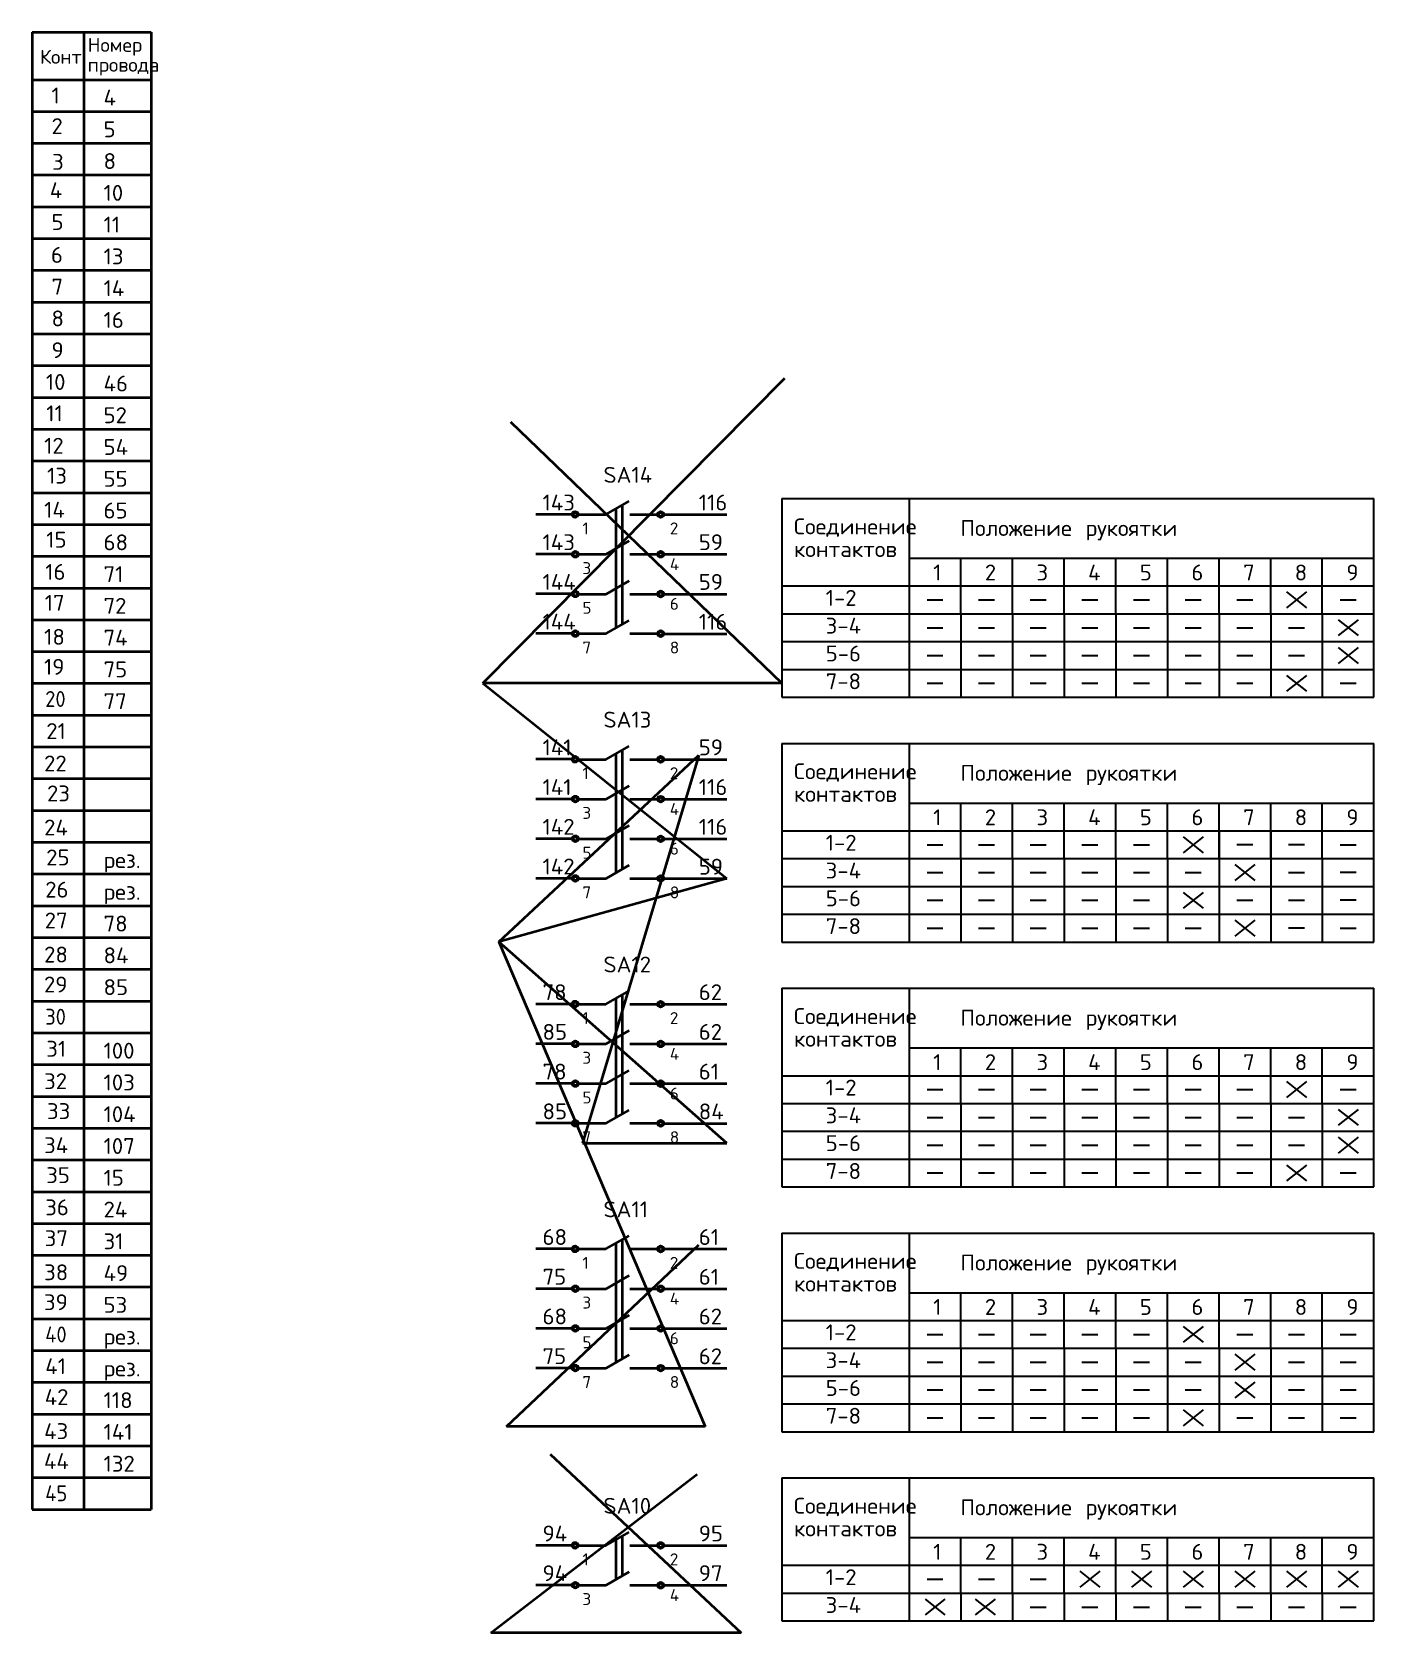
# Model space of a CAD drawing. Header units: inches. Extents: x 315 to 2853, y -243 to 836.
# Drawn here: x 2197.6 to 2535.3, y 122 to 525.1 of the extents above; entities that cross this region are included whole.
import ezdxf

# ---------------------------------------------------------------- set-up
doc = ezdxf.new("R2010")
doc.units = ezdxf.units.IN
doc.header["$MEASUREMENT"] = 0
doc.layers.get('0').update_dxf_attribs({"lineweight": 40})
doc.layers.add('СЛОЙ1', color=3, linetype='Continuous', lineweight=30)
doc.styles.get("Standard").update_dxf_attribs({"font": 'txt.shx', "height": 4})

# ---------------------------------------------------------------- blocks, each defined once
blk = doc.blocks.new('контакт замыкающ')
for p, q in [((0, 0), (7, 0)), ((7, 0), (12.8, 3.35)), ((13, 0), (20, 0))]:
    blk.add_line(p, q)

msp = doc.modelspace()

# ---------------------------------------------------------------- linework, layer by layer
for p, q in [((2197.55, 525.12), (2227.55, 525.12)), ((2197.55, 525.12), (2197.55, 433.12)), ((2210.55, 525.12), (2210.55, 433.12)), ((2227.55, 525.12), (2227.55, 433.12)), ((2197.55, 513.12), (2227.55, 513.12)), ((2197.55, 505.12), (2227.55, 505.12)), ((2197.55, 497.12), (2227.55, 497.12)), ((2197.55, 489.12), (2227.55, 489.12)), ((2197.55, 481.12), (2227.55, 481.12)), ((2197.55, 473.12), (2227.55, 473.12)), ((2197.55, 465.12), (2227.55, 465.12)), ((2197.55, 457.12), (2227.55, 457.12)), ((2197.55, 449.12), (2227.55, 449.12)), ((2197.55, 441.12), (2227.55, 441.12)), ((2311, 361.13), (2387, 438)), ((2197.55, 433.12), (2227.55, 433.12)), ((2197.55, 433.12), (2197.55, 353.12)), ((2210.55, 433.12), (2210.55, 353.12)), ((2227.55, 433.12), (2227.55, 353.12)), ((2197.55, 425.12), (2227.55, 425.12)), ((2318, 427), (2386.31, 361.13)), ((2197.55, 417.12), (2227.55, 417.12)), ((2197.55, 409.12), (2227.55, 409.12)), ((2333.49, 403.64), (2324.34, 403.64)), ((2344.53, 404.91), (2344.53, 375.07)), ((2346.09, 405.82), (2346.09, 375.97)), ((2356.53, 403.63), (2372.44, 403.63)), ((2197.55, 401.12), (2227.55, 401.12)), ((2197.55, 393.12), (2227.55, 393.12)), ((2333.52, 393.63), (2324.34, 393.63)), ((2356.56, 393.61), (2372.44, 393.61)), ((2197.55, 385.12), (2227.55, 385.12)), ((2333.52, 383.63), (2324.34, 383.63)), ((2356.56, 383.61), (2372.44, 383.61)), ((2197.55, 377.12), (2227.55, 377.12)), ((2333.49, 373.64), (2324.34, 373.64)), ((2356.59, 373.59), (2372.44, 373.59)), ((2197.55, 369.12), (2227.55, 369.12)), ((2197.55, 361.12), (2227.55, 361.12)), ((2386.31, 361.13), (2311, 361.13)), ((2311, 361.13), (2372.44, 311.95)), ((2197.55, 353.12), (2227.55, 353.12)), ((2197.55, 353.12), (2197.55, 273.12)), ((2210.55, 353.12), (2210.55, 273.12)), ((2227.55, 353.12), (2227.55, 273.12)), ((2197.55, 345.12), (2227.55, 345.12)), ((2315, 296), (2365.36, 343)), ((2365.36, 343), (2336.08, 245.33)), ((2344.53, 343.27), (2344.53, 313.42)), ((2346.09, 344.17), (2346.09, 314.32)), ((2333.49, 342), (2324.34, 342)), ((2356.53, 341.98), (2372.44, 341.98)), ((2197.55, 337.12), (2227.55, 337.12)), ((2333.52, 331.98), (2324.34, 331.98)), ((2356.56, 331.96), (2372.44, 331.96)), ((2197.55, 329.12), (2227.55, 329.12)), ((2197.55, 321.12), (2227.55, 321.12)), ((2333.52, 321.98), (2324.34, 321.98)), ((2356.56, 321.96), (2372.44, 321.96)), ((2197.55, 313.12), (2227.55, 313.12)), ((2372.44, 311.95), (2315, 296)), ((2333.49, 312), (2324.34, 312)), ((2356.59, 311.95), (2372.44, 311.95)), ((2197.55, 305.12), (2227.55, 305.12)), ((2197.55, 297.12), (2227.55, 297.12)), ((2372.44, 245.33), (2315, 296)), ((2315, 296), (2367, 174)), ((2197.55, 289.12), (2227.55, 289.12)), ((2346.09, 282.52), (2346.09, 252.67)), ((2197.55, 281.12), (2227.55, 281.12)), ((2333.49, 280.35), (2324.34, 280.35)), ((2344.53, 281.62), (2344.53, 251.77)), ((2356.53, 280.33), (2372.44, 280.33)), ((2197.55, 273.12), (2227.55, 273.12)), ((2197.55, 273.12), (2197.55, 193.12)), ((2210.55, 273.12), (2210.55, 193.12)), ((2227.55, 273.12), (2227.55, 193.12)), ((2333.52, 270.33), (2324.34, 270.33)), ((2356.56, 270.32), (2372.44, 270.32)), ((2197.55, 265.12), (2227.55, 265.12)), ((2333.52, 260.33), (2324.34, 260.33)), ((2356.56, 260.32), (2372.44, 260.32)), ((2197.55, 257.12), (2227.55, 257.12)), ((2333.49, 250.35), (2324.34, 250.35)), ((2356.59, 250.3), (2372.44, 250.3)), ((2197.55, 249.12), (2227.55, 249.12)), ((2336.08, 245.33), (2372.44, 245.33)), ((2197.55, 241.12), (2227.55, 241.12)), ((2197.55, 233.12), (2227.55, 233.12)), ((2197.55, 225.12), (2227.55, 225.12)), ((2317, 174), (2365.36, 219.7)), ((2333.49, 218.7), (2324.34, 218.7)), ((2344.53, 219.97), (2344.53, 190.12)), ((2346.09, 220.87), (2346.09, 191.02)), ((2356.53, 218.69), (2372.44, 218.69)), ((2197.55, 217.12), (2227.55, 217.12)), ((2197.55, 209.12), (2227.55, 209.12)), ((2333.52, 208.68), (2324.34, 208.68)), ((2356.56, 208.67), (2372.44, 208.67)), ((2197.55, 201.12), (2227.55, 201.12)), ((2333.52, 198.68), (2324.34, 198.68)), ((2356.56, 198.67), (2372.44, 198.67)), ((2197.55, 193.12), (2227.55, 193.12)), ((2197.55, 193.12), (2197.55, 153.12)), ((2210.55, 193.12), (2210.55, 153.12)), ((2227.55, 193.12), (2227.55, 153.12)), ((2333.49, 188.7), (2324.34, 188.7)), ((2356.59, 188.65), (2372.44, 188.65)), ((2197.55, 185.12), (2227.55, 185.12)), ((2197.55, 177.12), (2227.55, 177.12)), ((2367, 174), (2317, 174)), ((2197.55, 169.12), (2227.55, 169.12)), ((2328, 167), (2376, 122)), ((2313, 122), (2365, 162)), ((2197.55, 161.12), (2227.55, 161.12)), ((2197.55, 153.12), (2227.55, 153.12)), ((2344.53, 145.32), (2344.53, 135.46)), ((2346.09, 146.23), (2346.09, 136.36)), ((2333.49, 144.05), (2324.34, 144.05)), ((2356.53, 144.04), (2372.44, 144.04)), ((2333.52, 134.04), (2324.34, 134.04)), ((2356.56, 134.02), (2372.44, 134.02)), ((2376, 122), (2313, 122))]:
    msp.add_line(p, q)
for centre, radius in [((2334.25, 403.64), 0.761), ((2334.25, 403.64), 0.49), ((2355.77, 403.63), 0.761), ((2355.77, 403.63), 0.49), ((2334.28, 393.63), 0.761), ((2334.28, 393.63), 0.49), ((2355.8, 393.61), 0.761), ((2355.8, 393.61), 0.49), ((2334.28, 383.63), 0.761), ((2334.28, 383.63), 0.49), ((2355.8, 383.61), 0.761), ((2355.8, 383.61), 0.49), ((2334.28, 373.64), 0.761), ((2334.28, 373.64), 0.49), ((2355.8, 373.63), 0.761), ((2355.8, 373.63), 0.49), ((2334.25, 342), 0.761), ((2355.77, 341.98), 0.761), ((2334.25, 342), 0.49), ((2355.77, 341.98), 0.49), ((2334.28, 331.98), 0.761), ((2334.28, 331.98), 0.49), ((2355.8, 331.96), 0.761), ((2355.8, 331.96), 0.49), ((2334.28, 321.98), 0.761), ((2355.8, 321.96), 0.761), ((2334.28, 321.98), 0.49), ((2355.8, 321.96), 0.49), ((2334.28, 312), 0.761), ((2334.28, 312), 0.49), ((2355.8, 311.98), 0.761), ((2355.8, 311.98), 0.49), ((2334.25, 280.35), 0.761), ((2334.25, 280.35), 0.49), ((2355.77, 280.33), 0.761), ((2355.77, 280.33), 0.49), ((2334.28, 270.33), 0.761), ((2334.28, 270.33), 0.49), ((2355.8, 270.32), 0.761), ((2355.8, 270.32), 0.49), ((2334.28, 260.33), 0.761), ((2334.28, 260.33), 0.49), ((2355.8, 260.32), 0.761), ((2355.8, 260.32), 0.49), ((2334.28, 250.35), 0.761), ((2334.28, 250.35), 0.49), ((2355.8, 250.33), 0.761), ((2355.8, 250.33), 0.49), ((2334.25, 218.7), 0.761), ((2334.25, 218.7), 0.49), ((2355.77, 218.69), 0.761), ((2355.77, 218.69), 0.49), ((2334.28, 208.68), 0.761), ((2334.28, 208.68), 0.49), ((2355.8, 208.67), 0.761), ((2355.8, 208.67), 0.49), ((2334.28, 198.68), 0.761), ((2334.28, 198.68), 0.49), ((2355.8, 198.67), 0.761), ((2355.8, 198.67), 0.49), ((2334.28, 188.7), 0.761), ((2334.28, 188.7), 0.49), ((2355.8, 188.69), 0.761), ((2355.8, 188.69), 0.49), ((2334.25, 144.05), 0.761), ((2334.25, 144.05), 0.49), ((2355.77, 144.04), 0.761), ((2355.77, 144.04), 0.49), ((2334.28, 134.04), 0.761), ((2334.28, 134.04), 0.49), ((2355.8, 134.02), 0.761), ((2355.8, 134.02), 0.49)]:
    msp.add_circle(centre, radius)
at = {"layer": 'СЛОЙ1'}
for p, q in [((2386.31, 407.63), (2535.31, 407.63)), ((2386.31, 407.63), (2386.31, 378.63)), ((2418.31, 407.63), (2418.31, 378.63)), ((2535.31, 378.63), (2535.31, 407.63)), ((2418.31, 392.63), (2535.31, 392.63)), ((2431.31, 378.63), (2431.31, 392.63)), ((2444.31, 378.63), (2444.31, 392.63)), ((2457.31, 378.63), (2457.31, 392.63)), ((2470.31, 378.63), (2470.31, 392.63)), ((2483.31, 378.63), (2483.31, 392.63)), ((2496.31, 378.63), (2496.31, 392.63)), ((2509.31, 378.63), (2509.31, 392.63)), ((2522.31, 378.63), (2522.31, 392.63)), ((2386.31, 385.63), (2535.31, 385.63)), ((2418.31, 385.63), (2418.31, 378.63)), ((2518.31, 384.13), (2513.31, 380.13)), ((2513.31, 384.13), (2518.31, 380.13)), ((2422.81, 382.13), (2426.81, 382.13)), ((2435.81, 382.13), (2439.81, 382.13)), ((2448.81, 382.13), (2452.81, 382.13)), ((2461.81, 382.13), (2465.81, 382.13)), ((2474.81, 382.13), (2478.81, 382.13)), ((2487.81, 382.13), (2491.81, 382.13)), ((2500.81, 382.13), (2504.81, 382.13)), ((2526.81, 382.13), (2530.81, 382.13)), ((2386.31, 378.63), (2535.31, 378.63)), ((2386.31, 378.63), (2386.31, 371.63)), ((2418.31, 378.63), (2431.64, 378.63)), ((2418.31, 378.63), (2431.31, 378.63)), ((2418.31, 378.63), (2418.31, 371.63)), ((2422.81, 375.13), (2426.81, 375.13)), ((2431.31, 378.63), (2431.31, 371.63)), ((2435.81, 375.13), (2439.81, 375.13)), ((2444.31, 378.63), (2444.31, 371.63)), ((2448.81, 375.13), (2452.81, 375.13)), ((2457.31, 378.63), (2457.31, 371.63)), ((2461.81, 375.13), (2465.81, 375.13)), ((2470.31, 378.63), (2470.31, 371.63)), ((2474.81, 375.13), (2478.81, 375.13)), ((2483.31, 378.63), (2483.31, 371.63)), ((2487.81, 375.13), (2491.81, 375.13)), ((2496.31, 378.63), (2496.31, 371.63)), ((2500.81, 375.13), (2504.81, 375.13)), ((2509.31, 378.63), (2509.31, 371.63)), ((2513.81, 375.13), (2517.81, 375.13)), ((2522.31, 378.63), (2522.31, 371.63)), ((2531.31, 377.13), (2526.31, 373.13)), ((2526.31, 377.13), (2531.31, 373.13)), ((2535.31, 371.63), (2535.31, 378.63)), ((2386.31, 371.63), (2535.31, 371.63)), ((2386.31, 371.63), (2386.31, 364.63)), ((2418.31, 371.63), (2418.31, 364.63)), ((2431.31, 371.63), (2431.31, 364.63)), ((2444.31, 371.63), (2444.31, 364.63)), ((2457.31, 371.63), (2457.31, 364.63)), ((2470.31, 371.63), (2470.31, 364.63)), ((2483.31, 371.63), (2483.31, 364.63)), ((2496.31, 371.63), (2496.31, 364.63)), ((2509.31, 371.63), (2509.31, 364.63)), ((2522.31, 371.63), (2522.31, 364.63)), ((2535.31, 364.63), (2535.31, 371.63)), ((2422.81, 368.13), (2426.81, 368.13)), ((2435.81, 368.13), (2439.81, 368.13)), ((2448.81, 368.13), (2452.81, 368.13)), ((2461.81, 368.13), (2465.81, 368.13)), ((2474.81, 368.13), (2478.81, 368.13)), ((2487.81, 368.13), (2491.81, 368.13)), ((2500.81, 368.13), (2504.81, 368.13)), ((2513.81, 368.13), (2517.81, 368.13)), ((2531.31, 370.13), (2526.31, 366.13)), ((2526.31, 370.13), (2531.31, 366.13)), ((2386.31, 364.63), (2535.31, 364.63)), ((2386.31, 364.63), (2386.31, 357.63)), ((2418.31, 364.63), (2418.31, 357.63)), ((2431.31, 364.63), (2431.31, 357.63)), ((2444.31, 364.63), (2444.31, 357.63)), ((2457.31, 364.63), (2457.31, 357.63)), ((2470.31, 364.63), (2470.31, 357.63)), ((2483.31, 364.63), (2483.31, 357.63)), ((2496.31, 364.63), (2496.31, 357.63)), ((2509.31, 364.63), (2509.31, 357.63)), ((2518.31, 363.13), (2513.31, 359.13)), ((2513.31, 363.13), (2518.31, 359.13)), ((2522.31, 364.63), (2522.31, 357.63)), ((2535.31, 357.63), (2535.31, 364.63)), ((2422.81, 361.13), (2426.81, 361.13)), ((2435.81, 361.13), (2439.81, 361.13)), ((2448.81, 361.13), (2452.81, 361.13)), ((2461.81, 361.13), (2465.81, 361.13)), ((2474.81, 361.13), (2478.81, 361.13)), ((2487.81, 361.13), (2491.81, 361.13)), ((2500.81, 361.13), (2504.81, 361.13)), ((2526.81, 361.13), (2530.81, 361.13)), ((2386.31, 357.63), (2535.31, 357.63)), ((2386.31, 345.98), (2535.31, 345.98)), ((2386.31, 345.98), (2386.31, 316.98)), ((2418.31, 345.98), (2418.31, 316.98)), ((2535.31, 316.98), (2535.31, 345.98)), ((2418.31, 330.98), (2535.31, 330.98)), ((2431.31, 316.98), (2431.31, 330.98)), ((2444.31, 316.98), (2444.31, 330.98)), ((2457.31, 316.98), (2457.31, 330.98)), ((2470.31, 316.98), (2470.31, 330.98)), ((2483.31, 316.98), (2483.31, 330.98)), ((2496.31, 316.98), (2496.31, 330.98)), ((2509.31, 316.98), (2509.31, 330.98)), ((2522.31, 316.98), (2522.31, 330.98)), ((2386.31, 323.98), (2535.31, 323.98)), ((2418.31, 323.98), (2418.31, 316.98)), ((2496.31, 323.98), (2496.31, 316.98)), ((2509.31, 323.98), (2509.31, 316.98)), ((2422.81, 320.48), (2426.81, 320.48)), ((2435.81, 320.48), (2439.81, 320.48)), ((2448.81, 320.48), (2452.81, 320.48)), ((2461.81, 320.48), (2465.81, 320.48)), ((2474.81, 320.48), (2478.81, 320.48)), ((2492.31, 322.48), (2487.31, 318.48)), ((2487.31, 322.48), (2492.31, 318.48)), ((2504.81, 320.48), (2500.81, 320.48)), ((2517.81, 320.48), (2513.81, 320.48)), ((2526.81, 320.48), (2530.81, 320.48)), ((2386.31, 316.98), (2535.31, 316.98)), ((2386.31, 316.98), (2386.31, 309.98)), ((2418.31, 316.98), (2431.64, 316.98)), ((2418.31, 316.98), (2431.31, 316.98)), ((2418.31, 316.98), (2418.31, 309.98)), ((2431.31, 316.98), (2431.31, 309.98)), ((2444.31, 316.98), (2444.31, 309.98)), ((2457.31, 316.98), (2457.31, 309.98)), ((2470.31, 316.98), (2470.31, 309.98)), ((2483.31, 316.98), (2483.31, 309.98)), ((2496.31, 316.98), (2496.31, 309.98)), ((2500.31, 315.48), (2505.31, 311.48)), ((2505.31, 315.48), (2500.31, 311.48)), ((2509.31, 316.98), (2509.31, 309.98)), ((2522.31, 316.98), (2522.31, 309.98)), ((2535.31, 309.98), (2535.31, 316.98)), ((2422.81, 313.48), (2426.81, 313.48)), ((2435.81, 313.48), (2439.81, 313.48)), ((2448.81, 313.48), (2452.81, 313.48)), ((2461.81, 313.48), (2465.81, 313.48)), ((2474.81, 313.48), (2478.81, 313.48)), ((2487.81, 313.48), (2491.81, 313.48)), ((2513.81, 313.48), (2517.81, 313.48)), ((2530.81, 313.48), (2526.81, 313.48)), ((2386.31, 309.98), (2535.31, 309.98)), ((2386.31, 309.98), (2386.31, 302.98)), ((2418.31, 309.98), (2418.31, 302.98)), ((2422.81, 306.48), (2426.81, 306.48)), ((2431.31, 309.98), (2431.31, 302.98)), ((2435.81, 306.48), (2439.81, 306.48)), ((2444.31, 309.98), (2444.31, 302.98)), ((2448.81, 306.48), (2452.81, 306.48)), ((2457.31, 309.98), (2457.31, 302.98)), ((2461.81, 306.48), (2465.81, 306.48)), ((2470.31, 309.98), (2470.31, 302.98)), ((2474.81, 306.48), (2478.81, 306.48)), ((2483.31, 309.98), (2483.31, 302.98)), ((2487.31, 308.48), (2492.31, 304.48)), ((2492.31, 308.48), (2487.31, 304.48)), ((2496.31, 309.98), (2496.31, 302.98)), ((2500.81, 306.48), (2504.81, 306.48)), ((2509.31, 309.98), (2509.31, 302.98)), ((2513.81, 306.48), (2517.81, 306.48)), ((2522.31, 309.98), (2522.31, 302.98)), ((2530.81, 306.48), (2526.81, 306.48)), ((2535.31, 302.98), (2535.31, 309.98)), ((2386.31, 302.98), (2535.31, 302.98)), ((2386.31, 302.98), (2386.31, 295.98)), ((2418.31, 302.98), (2418.31, 295.98)), ((2431.31, 302.98), (2431.31, 295.98)), ((2444.31, 302.98), (2444.31, 295.98)), ((2457.31, 302.98), (2457.31, 295.98)), ((2470.31, 302.98), (2470.31, 295.98)), ((2483.31, 302.98), (2483.31, 295.98)), ((2496.31, 302.98), (2496.31, 295.98)), ((2509.31, 302.98), (2509.31, 295.98)), ((2522.31, 302.98), (2522.31, 295.98)), ((2535.31, 295.98), (2535.31, 302.98)), ((2422.81, 299.48), (2426.81, 299.48)), ((2435.81, 299.48), (2439.81, 299.48)), ((2448.81, 299.48), (2452.81, 299.48)), ((2461.81, 299.48), (2465.81, 299.48)), ((2474.81, 299.48), (2478.81, 299.48)), ((2487.81, 299.48), (2491.81, 299.48)), ((2500.31, 301.48), (2505.31, 297.48)), ((2505.31, 301.48), (2500.31, 297.48)), ((2517.81, 299.48), (2513.81, 299.48)), ((2526.81, 299.48), (2530.81, 299.48)), ((2386.31, 295.98), (2535.31, 295.98)), ((2386.31, 284.33), (2535.31, 284.33)), ((2386.31, 284.33), (2386.31, 255.33)), ((2418.31, 284.33), (2418.31, 255.33)), ((2535.31, 255.33), (2535.31, 284.33)), ((2418.31, 269.33), (2535.31, 269.33)), ((2431.31, 255.33), (2431.31, 269.33)), ((2444.31, 255.33), (2444.31, 269.33)), ((2457.31, 255.33), (2457.31, 269.33)), ((2470.31, 255.33), (2470.31, 269.33)), ((2483.31, 255.33), (2483.31, 269.33)), ((2496.31, 255.33), (2496.31, 269.33)), ((2509.31, 255.33), (2509.31, 269.33)), ((2522.31, 255.33), (2522.31, 269.33)), ((2386.31, 262.33), (2535.31, 262.33)), ((2418.31, 262.33), (2418.31, 255.33)), ((2422.81, 258.83), (2426.81, 258.83)), ((2435.81, 258.83), (2439.81, 258.83)), ((2448.81, 258.83), (2452.81, 258.83)), ((2461.81, 258.83), (2465.81, 258.83)), ((2474.81, 258.83), (2478.81, 258.83)), ((2487.81, 258.83), (2491.81, 258.83)), ((2500.81, 258.83), (2504.81, 258.83)), ((2518.31, 260.83), (2513.31, 256.83)), ((2513.31, 260.83), (2518.31, 256.83)), ((2526.81, 258.83), (2530.81, 258.83)), ((2386.31, 255.33), (2535.31, 255.33)), ((2386.31, 255.33), (2386.31, 248.33)), ((2418.31, 255.33), (2431.64, 255.33)), ((2418.31, 255.33), (2431.31, 255.33)), ((2418.31, 255.33), (2418.31, 248.33)), ((2431.31, 255.33), (2431.31, 248.33)), ((2444.31, 255.33), (2444.31, 248.33)), ((2457.31, 255.33), (2457.31, 248.33)), ((2470.31, 255.33), (2470.31, 248.33)), ((2483.31, 255.33), (2483.31, 248.33)), ((2496.31, 255.33), (2496.31, 248.33)), ((2509.31, 255.33), (2509.31, 248.33)), ((2522.31, 255.33), (2522.31, 248.33)), ((2535.31, 248.33), (2535.31, 255.33)), ((2422.81, 251.83), (2426.81, 251.83)), ((2435.81, 251.83), (2439.81, 251.83)), ((2448.81, 251.83), (2452.81, 251.83)), ((2461.81, 251.83), (2465.81, 251.83)), ((2474.81, 251.83), (2478.81, 251.83)), ((2487.81, 251.83), (2491.81, 251.83)), ((2500.81, 251.83), (2504.81, 251.83)), ((2513.81, 251.83), (2517.81, 251.83)), ((2531.31, 253.83), (2526.31, 249.83)), ((2526.31, 253.83), (2531.31, 249.83)), ((2386.31, 248.33), (2535.31, 248.33)), ((2386.31, 248.33), (2386.31, 241.33)), ((2418.31, 248.33), (2418.31, 241.33)), ((2431.31, 248.33), (2431.31, 241.33)), ((2444.31, 248.33), (2444.31, 241.33)), ((2457.31, 248.33), (2457.31, 241.33)), ((2470.31, 248.33), (2470.31, 241.33)), ((2483.31, 248.33), (2483.31, 241.33)), ((2496.31, 248.33), (2496.31, 241.33)), ((2509.31, 248.33), (2509.31, 241.33)), ((2522.31, 248.33), (2522.31, 241.33)), ((2531.31, 246.83), (2526.31, 242.83)), ((2526.31, 246.83), (2531.31, 242.83)), ((2535.31, 241.33), (2535.31, 248.33)), ((2422.81, 244.83), (2426.81, 244.83)), ((2435.81, 244.83), (2439.81, 244.83)), ((2448.81, 244.83), (2452.81, 244.83)), ((2461.81, 244.83), (2465.81, 244.83)), ((2474.81, 244.83), (2478.81, 244.83)), ((2487.81, 244.83), (2491.81, 244.83)), ((2500.81, 244.83), (2504.81, 244.83)), ((2513.81, 244.83), (2517.81, 244.83)), ((2386.31, 241.33), (2535.31, 241.33)), ((2386.31, 241.33), (2386.31, 234.33)), ((2418.31, 241.33), (2418.31, 234.33)), ((2431.31, 241.33), (2431.31, 234.33)), ((2444.31, 241.33), (2444.31, 234.33)), ((2457.31, 241.33), (2457.31, 234.33)), ((2470.31, 241.33), (2470.31, 234.33)), ((2483.31, 241.33), (2483.31, 234.33)), ((2496.31, 241.33), (2496.31, 234.33)), ((2509.31, 241.33), (2509.31, 234.33)), ((2518.31, 239.83), (2513.31, 235.83)), ((2513.31, 239.83), (2518.31, 235.83)), ((2522.31, 241.33), (2522.31, 234.33)), ((2535.31, 234.33), (2535.31, 241.33)), ((2386.31, 234.33), (2535.31, 234.33)), ((2422.81, 237.83), (2426.81, 237.83)), ((2435.81, 237.83), (2439.81, 237.83)), ((2448.81, 237.83), (2452.81, 237.83)), ((2461.81, 237.83), (2465.81, 237.83)), ((2474.81, 237.83), (2478.81, 237.83)), ((2487.81, 237.83), (2491.81, 237.83)), ((2500.81, 237.83), (2504.81, 237.83)), ((2526.81, 237.83), (2530.81, 237.83)), ((2386.31, 222.69), (2535.31, 222.69)), ((2386.31, 222.69), (2386.31, 193.69)), ((2418.31, 222.69), (2418.31, 193.69)), ((2535.31, 193.69), (2535.31, 222.69)), ((2418.31, 207.69), (2535.31, 207.69)), ((2431.31, 193.69), (2431.31, 207.69)), ((2444.31, 193.69), (2444.31, 207.69)), ((2457.31, 193.69), (2457.31, 207.69)), ((2470.31, 193.69), (2470.31, 207.69)), ((2483.31, 193.69), (2483.31, 207.69)), ((2496.31, 193.69), (2496.31, 207.69)), ((2509.31, 193.69), (2509.31, 207.69)), ((2522.31, 193.69), (2522.31, 207.69)), ((2386.31, 200.69), (2535.31, 200.69)), ((2418.31, 200.69), (2418.31, 193.69)), ((2492.31, 199.19), (2487.31, 195.19)), ((2487.31, 199.19), (2492.31, 195.19)), ((2386.31, 193.69), (2535.31, 193.69)), ((2386.31, 193.69), (2386.31, 186.69)), ((2418.31, 193.69), (2431.64, 193.69)), ((2418.31, 193.69), (2431.31, 193.69)), ((2418.31, 193.69), (2418.31, 186.69)), ((2422.81, 197.19), (2426.81, 197.19)), ((2431.31, 193.69), (2431.31, 186.69)), ((2435.81, 197.19), (2439.81, 197.19)), ((2444.31, 193.69), (2444.31, 186.69)), ((2448.81, 197.19), (2452.81, 197.19)), ((2457.31, 193.69), (2457.31, 186.69)), ((2461.81, 197.19), (2465.81, 197.19)), ((2470.31, 193.69), (2470.31, 186.69)), ((2474.81, 197.19), (2478.81, 197.19)), ((2483.31, 193.69), (2483.31, 186.69)), ((2496.31, 193.69), (2496.31, 186.69)), ((2500.81, 197.19), (2504.81, 197.19)), ((2509.31, 193.69), (2509.31, 186.69)), ((2513.81, 197.19), (2517.81, 197.19)), ((2522.31, 193.69), (2522.31, 186.69)), ((2526.81, 197.19), (2530.81, 197.19)), ((2535.31, 186.69), (2535.31, 193.69)), ((2422.81, 190.19), (2426.81, 190.19)), ((2435.81, 190.19), (2439.81, 190.19)), ((2448.81, 190.19), (2452.81, 190.19)), ((2461.81, 190.19), (2465.81, 190.19)), ((2474.81, 190.19), (2478.81, 190.19)), ((2487.81, 190.19), (2491.81, 190.19)), ((2505.31, 192.19), (2500.31, 188.19)), ((2500.31, 192.19), (2505.31, 188.19)), ((2513.81, 190.19), (2517.81, 190.19)), ((2526.81, 190.19), (2530.81, 190.19)), ((2386.31, 186.69), (2535.31, 186.69)), ((2386.31, 186.69), (2386.31, 179.69)), ((2418.31, 186.69), (2418.31, 179.69)), ((2431.31, 186.69), (2431.31, 179.69)), ((2444.31, 186.69), (2444.31, 179.69)), ((2457.31, 186.69), (2457.31, 179.69)), ((2470.31, 186.69), (2470.31, 179.69)), ((2483.31, 186.69), (2483.31, 179.69)), ((2496.31, 186.69), (2496.31, 179.69)), ((2509.31, 186.69), (2509.31, 179.69)), ((2522.31, 186.69), (2522.31, 179.69)), ((2535.31, 179.69), (2535.31, 186.69)), ((2422.81, 183.19), (2426.81, 183.19)), ((2435.81, 183.19), (2439.81, 183.19)), ((2448.81, 183.19), (2452.81, 183.19)), ((2461.81, 183.19), (2465.81, 183.19)), ((2474.81, 183.19), (2478.81, 183.19)), ((2487.81, 183.19), (2491.81, 183.19)), ((2505.31, 185.19), (2500.31, 181.19)), ((2500.31, 185.19), (2505.31, 181.19)), ((2513.81, 183.19), (2517.81, 183.19)), ((2526.81, 183.19), (2530.81, 183.19)), ((2386.31, 179.69), (2535.31, 179.69)), ((2386.31, 179.69), (2386.31, 172.69)), ((2418.31, 179.69), (2418.31, 172.69)), ((2431.31, 179.69), (2431.31, 172.69)), ((2444.31, 179.69), (2444.31, 172.69)), ((2457.31, 179.69), (2457.31, 172.69)), ((2470.31, 179.69), (2470.31, 172.69)), ((2483.31, 179.69), (2483.31, 172.69)), ((2492.31, 178.19), (2487.31, 174.19)), ((2487.31, 178.19), (2492.31, 174.19)), ((2496.31, 179.69), (2496.31, 172.69)), ((2509.31, 179.69), (2509.31, 172.69)), ((2522.31, 179.69), (2522.31, 172.69)), ((2535.31, 172.69), (2535.31, 179.69)), ((2422.81, 176.19), (2426.81, 176.19)), ((2435.81, 176.19), (2439.81, 176.19)), ((2448.81, 176.19), (2452.81, 176.19)), ((2461.81, 176.19), (2465.81, 176.19)), ((2474.81, 176.19), (2478.81, 176.19)), ((2500.81, 176.19), (2504.81, 176.19)), ((2513.81, 176.19), (2517.81, 176.19)), ((2526.81, 176.19), (2530.81, 176.19)), ((2386.31, 172.69), (2535.31, 172.69)), ((2386.31, 161.04), (2535.31, 161.04)), ((2386.31, 161.04), (2386.31, 132.04)), ((2418.31, 161.04), (2418.31, 132.04)), ((2535.31, 132.04), (2535.31, 161.04)), ((2418.31, 146.04), (2535.31, 146.04)), ((2431.31, 132.04), (2431.31, 146.04)), ((2444.31, 132.04), (2444.31, 146.04)), ((2457.31, 132.04), (2457.31, 146.04)), ((2470.31, 132.04), (2470.31, 146.04)), ((2483.31, 132.04), (2483.31, 146.04)), ((2496.31, 132.04), (2496.31, 146.04)), ((2509.31, 132.04), (2509.31, 146.04)), ((2522.31, 132.04), (2522.31, 146.04)), ((2386.31, 139.04), (2535.31, 139.04)), ((2418.31, 139.04), (2418.31, 132.04)), ((2466.31, 137.54), (2461.31, 133.54)), ((2461.31, 137.54), (2466.31, 133.54)), ((2479.31, 137.54), (2474.31, 133.54)), ((2474.31, 137.54), (2479.31, 133.54)), ((2492.31, 137.54), (2487.31, 133.54)), ((2487.31, 137.54), (2492.31, 133.54)), ((2505.31, 137.54), (2500.31, 133.54)), ((2500.31, 137.54), (2505.31, 133.54)), ((2518.31, 137.54), (2513.31, 133.54)), ((2513.31, 137.54), (2518.31, 133.54)), ((2531.31, 137.54), (2526.31, 133.54)), ((2526.31, 137.54), (2531.31, 133.54)), ((2422.81, 135.54), (2426.81, 135.54)), ((2435.81, 135.54), (2439.81, 135.54)), ((2448.81, 135.54), (2452.81, 135.54)), ((2386.31, 132.04), (2535.31, 132.04)), ((2386.31, 132.04), (2386.31, 125.04)), ((2418.31, 132.04), (2431.64, 132.04)), ((2418.31, 132.04), (2431.31, 132.04)), ((2418.31, 132.04), (2418.31, 125.04)), ((2427.31, 130.54), (2422.31, 126.54)), ((2422.31, 130.54), (2427.31, 126.54)), ((2431.31, 132.04), (2431.31, 125.04)), ((2439.97, 130.54), (2434.97, 126.54)), ((2434.97, 130.54), (2439.97, 126.54)), ((2444.31, 132.04), (2444.31, 125.04)), ((2457.31, 132.04), (2457.31, 125.04)), ((2470.31, 132.04), (2470.31, 125.04)), ((2483.31, 132.04), (2483.31, 125.04)), ((2496.31, 132.04), (2496.31, 125.04)), ((2509.31, 132.04), (2509.31, 125.04)), ((2522.31, 132.04), (2522.31, 125.04)), ((2535.31, 125.04), (2535.31, 132.04)), ((2386.31, 125.04), (2535.31, 125.04)), ((2448.81, 128.54), (2452.81, 128.54)), ((2461.81, 128.54), (2465.81, 128.54)), ((2474.81, 128.54), (2478.81, 128.54)), ((2487.81, 128.54), (2491.81, 128.54)), ((2500.81, 128.54), (2504.81, 128.54)), ((2513.81, 128.54), (2517.81, 128.54)), ((2526.81, 128.54), (2530.81, 128.54))]:
    msp.add_line(p, q, dxfattribs=at)

# ---------------------------------------------------------------- block references
for p in [(2335.01, 403.63), (2335.04, 393.61), (2335.04, 383.61), (2335.04, 373.63), (2335.01, 341.98), (2335.04, 331.96), (2335.04, 321.96), (2335.04, 311.98), (2335.01, 280.33), (2335.04, 270.32), (2335.04, 260.32), (2335.04, 250.33), (2335.01, 218.69), (2335.04, 208.67), (2335.04, 198.67), (2335.04, 188.69), (2335.01, 144.04), (2335.04, 134.02)]:
    msp.add_blockref('контакт замыкающ', p)

# ---------------------------------------------------------------- texts
for s, height, p in [('Конт.', 3.5, (2199.55, 517.12)), ('Номер', 3.5, (2211.55, 520.12)), ('провода', 3.5, (2211.55, 515.12)), ('1', 4, (2202.45, 507.13)), ('4', 4, (2215.55, 506.62)), ('2', 4, (2202.45, 499.41)), ('5', 4, (2215.55, 498.62)), ('3', 4, (2202.61, 490.41)), ('8', 4, (2215.55, 490.62)), ('4', 4, (2202.03, 483.28)), ('10', 4, (2215.55, 482.62)), ('5', 4, (2202.45, 475.27)), ('11', 4, (2215.55, 474.62)), ('6', 4, (2202.31, 466.99)), ('13', 4, (2215.55, 466.62)), ('7', 4, (2202.45, 459)), ('14', 4, (2215.55, 458.62)), ('8', 4, (2202.45, 451)), ('16', 4, (2215.55, 450.62)), ('9', 4, (2202.45, 443)), ('10', 4, (2201.03, 435)), ('46', 4, (2215.55, 434.62)), ('11', 4, (2201.13, 427.1)), ('52', 4, (2215.55, 426.62)), ('12', 4, (2200.59, 418.94)), ('54', 4, (2215.55, 418.62)), ('13', 4, (2201.32, 411.4)), ('SA14', 4, (2341.38, 411.61)), ('55', 4, (2215.55, 410.62)), ('143', 4, (2326.04, 404.64)), ('116', 4, (2365.36, 404.65)), ('14', 4, (2200.59, 402.82)), ('65', 4, (2215.55, 402.62)), ('15', 4, (2201.12, 395.28)), ('1', 3, (2336.08, 398.63)), ('2', 3, (2358.08, 398.63)), ('68', 4, (2215.55, 394.62)), ('143', 4, (2326.04, 394.64)), ('59', 4, (2365.36, 394.65)), ('16', 4, (2200.87, 387.17)), ('3', 3, (2336.08, 388.63)), ('4', 3, (2358.08, 389.63)), ('71', 4, (2215.55, 386.62)), ('144', 4, (2326.04, 384.64)), ('59', 4, (2365.36, 384.65)), ('17', 4, (2200.74, 379.4)), ('72', 4, (2215.55, 378.62)), ('5', 3, (2336.08, 378.63)), ('6', 3, (2358.08, 379.63)), ('144', 4, (2326.04, 374.64)), ('116', 4, (2365.36, 374.61)), ('18', 4, (2200.59, 370.82)), ('74', 4, (2215.55, 370.62)), ('7', 3, (2336.08, 368.63)), ('8', 3, (2358.08, 368.63)), ('19', 4, (2200.55, 363.28)), ('75', 4, (2215.55, 362.62)), ('77', 4, (2215.55, 354.62)), ('21', 4, (2201.13, 347.1)), ('SA13', 4, (2341.38, 349.97)), ('141', 4, (2326.04, 343)), ('59', 4, (2365.36, 343)), ('22', 4, (2200.59, 338.94)), ('1', 3, (2336.08, 336.98)), ('2', 3, (2358.08, 336.98)), ('23', 4, (2201.32, 331.4)), ('141', 4, (2326.04, 333)), ('116', 4, (2365.36, 333)), ('4', 3, (2358.08, 327.98)), ('24', 4, (2200.59, 322.82)), ('142', 4, (2326.04, 323)), ('3', 3, (2336.08, 326.98)), ('116', 4, (2365.36, 323)), ('25', 4, (2201.12, 315.28)), ('5', 3, (2336.08, 316.98)), ('6', 3, (2358.08, 317.98)), ('рез.', 4, (2215.55, 314.62)), ('142', 4, (2326.04, 313)), ('59', 4, (2365.36, 312.96)), ('26', 4, (2200.87, 307.17)), ('рез.', 4, (2215.55, 306.62)), ('7', 3, (2336.08, 306.98)), ('8', 3, (2358.08, 306.98)), ('27', 4, (2200.74, 299.4)), ('78', 4, (2215.55, 298.62)), ('28', 4, (2200.59, 290.82)), ('84', 4, (2215.55, 290.62)), ('SA12', 4, (2341.38, 288.32)), ('29', 4, (2200.55, 283.28)), ('85', 4, (2215.55, 282.62)), ('78', 4, (2326.04, 281.35)), ('62', 4, (2365.36, 281.35)), ('1', 3, (2336.08, 275.33)), ('2', 3, (2358.08, 275.33)), ('85', 4, (2326.04, 271.35)), ('62', 4, (2365.36, 271.35)), ('31', 4, (2201.13, 267.1)), ('100', 4, (2215.55, 266.62)), ('3', 3, (2336.08, 265.33)), ('4', 3, (2358.08, 266.33)), ('32', 4, (2200.59, 258.94)), ('103', 4, (2215.55, 258.62)), ('78', 4, (2326.04, 261.35)), ('61', 4, (2365.36, 261.35)), ('5', 3, (2336.08, 255.33)), ('6', 3, (2358.08, 256.33)), ('33', 4, (2201.32, 251.4)), ('104', 4, (2215.55, 250.62)), ('85', 4, (2326.04, 251.35)), ('84', 4, (2365.36, 251.32)), ('34', 4, (2200.59, 242.82)), ('107', 4, (2215.55, 242.62)), ('7', 3, (2336.08, 245.33)), ('8', 3, (2358.08, 245.33)), ('35', 4, (2201.12, 235.28)), ('15', 4, (2215.55, 234.62)), ('36', 4, (2200.87, 227.17)), ('24', 4, (2215.55, 226.62)), ('SA11', 4, (2341.38, 226.67)), ('37', 4, (2200.74, 219.4)), ('31', 4, (2215.55, 218.62)), ('68', 4, (2326.04, 219.7)), ('61', 4, (2365.36, 219.7)), ('38', 4, (2200.59, 210.82)), ('49', 4, (2215.55, 210.62)), ('75', 4, (2326.04, 209.7)), ('1', 3, (2336.08, 213.69)), ('2', 3, (2358.08, 213.69)), ('61', 4, (2365.36, 209.7)), ('39', 4, (2200.55, 203.28)), ('53', 4, (2215.55, 202.62)), ('3', 3, (2336.08, 203.69)), ('4', 3, (2358.08, 204.69)), ('68', 4, (2326.04, 199.7)), ('62', 4, (2365.36, 199.7)), ('рез.', 4, (2215.55, 194.62)), ('6', 3, (2358.08, 194.69)), ('75', 4, (2326.04, 189.7)), ('5', 3, (2336.08, 193.69)), ('62', 4, (2365.36, 189.67)), ('41', 4, (2200.87, 187.17)), ('рез.', 4, (2215.55, 186.62)), ('7', 3, (2336.08, 183.69)), ('8', 3, (2358.08, 183.69)), ('42', 4, (2200.74, 179.4)), ('118', 4, (2215.55, 178.62)), ('43', 4, (2200.59, 170.82)), ('141', 4, (2215.55, 170.62)), ('44', 4, (2200.55, 163.28)), ('132', 4, (2215.55, 162.62)), ('SA10', 4, (2341.38, 152.02)), ('94', 4, (2326.04, 145.05)), ('95', 4, (2365.36, 145.06)), ('1', 3, (2336.08, 139.04)), ('1', 3, (2336.08, 139.04)), ('2', 3, (2358.08, 139.04)), ('2', 3, (2358.08, 139.04)), ('94', 4, (2326.04, 135.05)), ('97', 4, (2365.36, 135.06)), ('4', 3, (2358.08, 130.04)), ('3', 3, (2336.08, 129.04))]:
    msp.add_text(s, height=height).set_placement(p)
at = {"width": 0.9}
for s, p in [('20', (2200.87, 355.17)), ('30', (2200.87, 275.17)), ('40', (2200.87, 195.17)), ('45', (2200.87, 155.17))]:
    msp.add_text(s, height=4, dxfattribs=at).set_placement(p)
at = {"layer": 'СЛОЙ1'}
for s, p in [('Соединение', (2389.31, 398.63)), ('Положение рукоятки', (2431.21, 398.22)), ('контактов', (2389.31, 392.91)), ('1', (2424.36, 387.03)), ('2', (2437.36, 387.03)), ('3', (2450.36, 387.03)), ('4', (2463.36, 387.03)), ('5', (2476.36, 387.03)), ('6', (2489.36, 387.03)), ('7', (2502.36, 387.03)), ('8', (2515.36, 387.03)), ('9', (2528.36, 387.03)), ('1-2', (2397.31, 380.63)), ('3-4', (2397.31, 373.63)), ('5-6', (2397.31, 366.63)), ('7-8', (2397.31, 359.63)), ('Соединение', (2389.31, 336.98)), ('Положение рукоятки', (2431.21, 336.57)), ('контактов', (2389.31, 331.27)), ('1', (2424.36, 325.39)), ('2', (2437.36, 325.39)), ('3', (2450.36, 325.39)), ('4', (2463.36, 325.39)), ('5', (2476.36, 325.39)), ('6', (2489.36, 325.39)), ('7', (2502.36, 325.39)), ('8', (2515.36, 325.39)), ('9', (2528.36, 325.39)), ('1-2', (2397.31, 318.98)), ('3-4', (2397.31, 311.98)), ('5-6', (2397.31, 304.98)), ('7-8', (2397.31, 297.98)), ('Соединение', (2389.31, 275.33)), ('Положение рукоятки', (2431.21, 274.92)), ('контактов', (2389.31, 269.62)), ('1', (2424.36, 263.74)), ('2', (2437.36, 263.74)), ('3', (2450.36, 263.74)), ('4', (2463.36, 263.74)), ('5', (2476.36, 263.74)), ('6', (2489.36, 263.74)), ('7', (2502.36, 263.74)), ('8', (2515.36, 263.74)), ('9', (2528.36, 263.74)), ('1-2', (2397.31, 257.33)), ('3-4', (2397.31, 250.33)), ('5-6', (2397.31, 243.33)), ('7-8', (2397.31, 236.33)), ('Соединение', (2389.31, 213.69)), ('Положение рукоятки', (2431.21, 213.27)), ('контактов', (2389.31, 207.97)), ('1', (2424.36, 202.09)), ('2', (2437.36, 202.09)), ('3', (2450.36, 202.09)), ('4', (2463.36, 202.09)), ('5', (2476.36, 202.09)), ('6', (2489.36, 202.09)), ('7', (2502.36, 202.09)), ('8', (2515.36, 202.09)), ('9', (2528.36, 202.09)), ('1-2', (2397.31, 195.69)), ('3-4', (2397.31, 188.69)), ('5-6', (2397.31, 181.69)), ('7-8', (2397.31, 174.69)), ('Соединение', (2389.31, 152.04)), ('Положение рукоятки', (2431.21, 151.63)), ('контактов', (2389.31, 146.32)), ('1', (2424.36, 140.44)), ('2', (2437.36, 140.44)), ('3', (2450.36, 140.44)), ('4', (2463.36, 140.44)), ('5', (2476.36, 140.44)), ('6', (2489.36, 140.44)), ('7', (2502.36, 140.44)), ('8', (2515.36, 140.44)), ('9', (2528.36, 140.44)), ('1-2', (2397.31, 134.04)), ('3-4', (2397.31, 127.04))]:
    msp.add_text(s, height=4, dxfattribs=at).set_placement(p)

doc.saveas('drawing.dxf')
